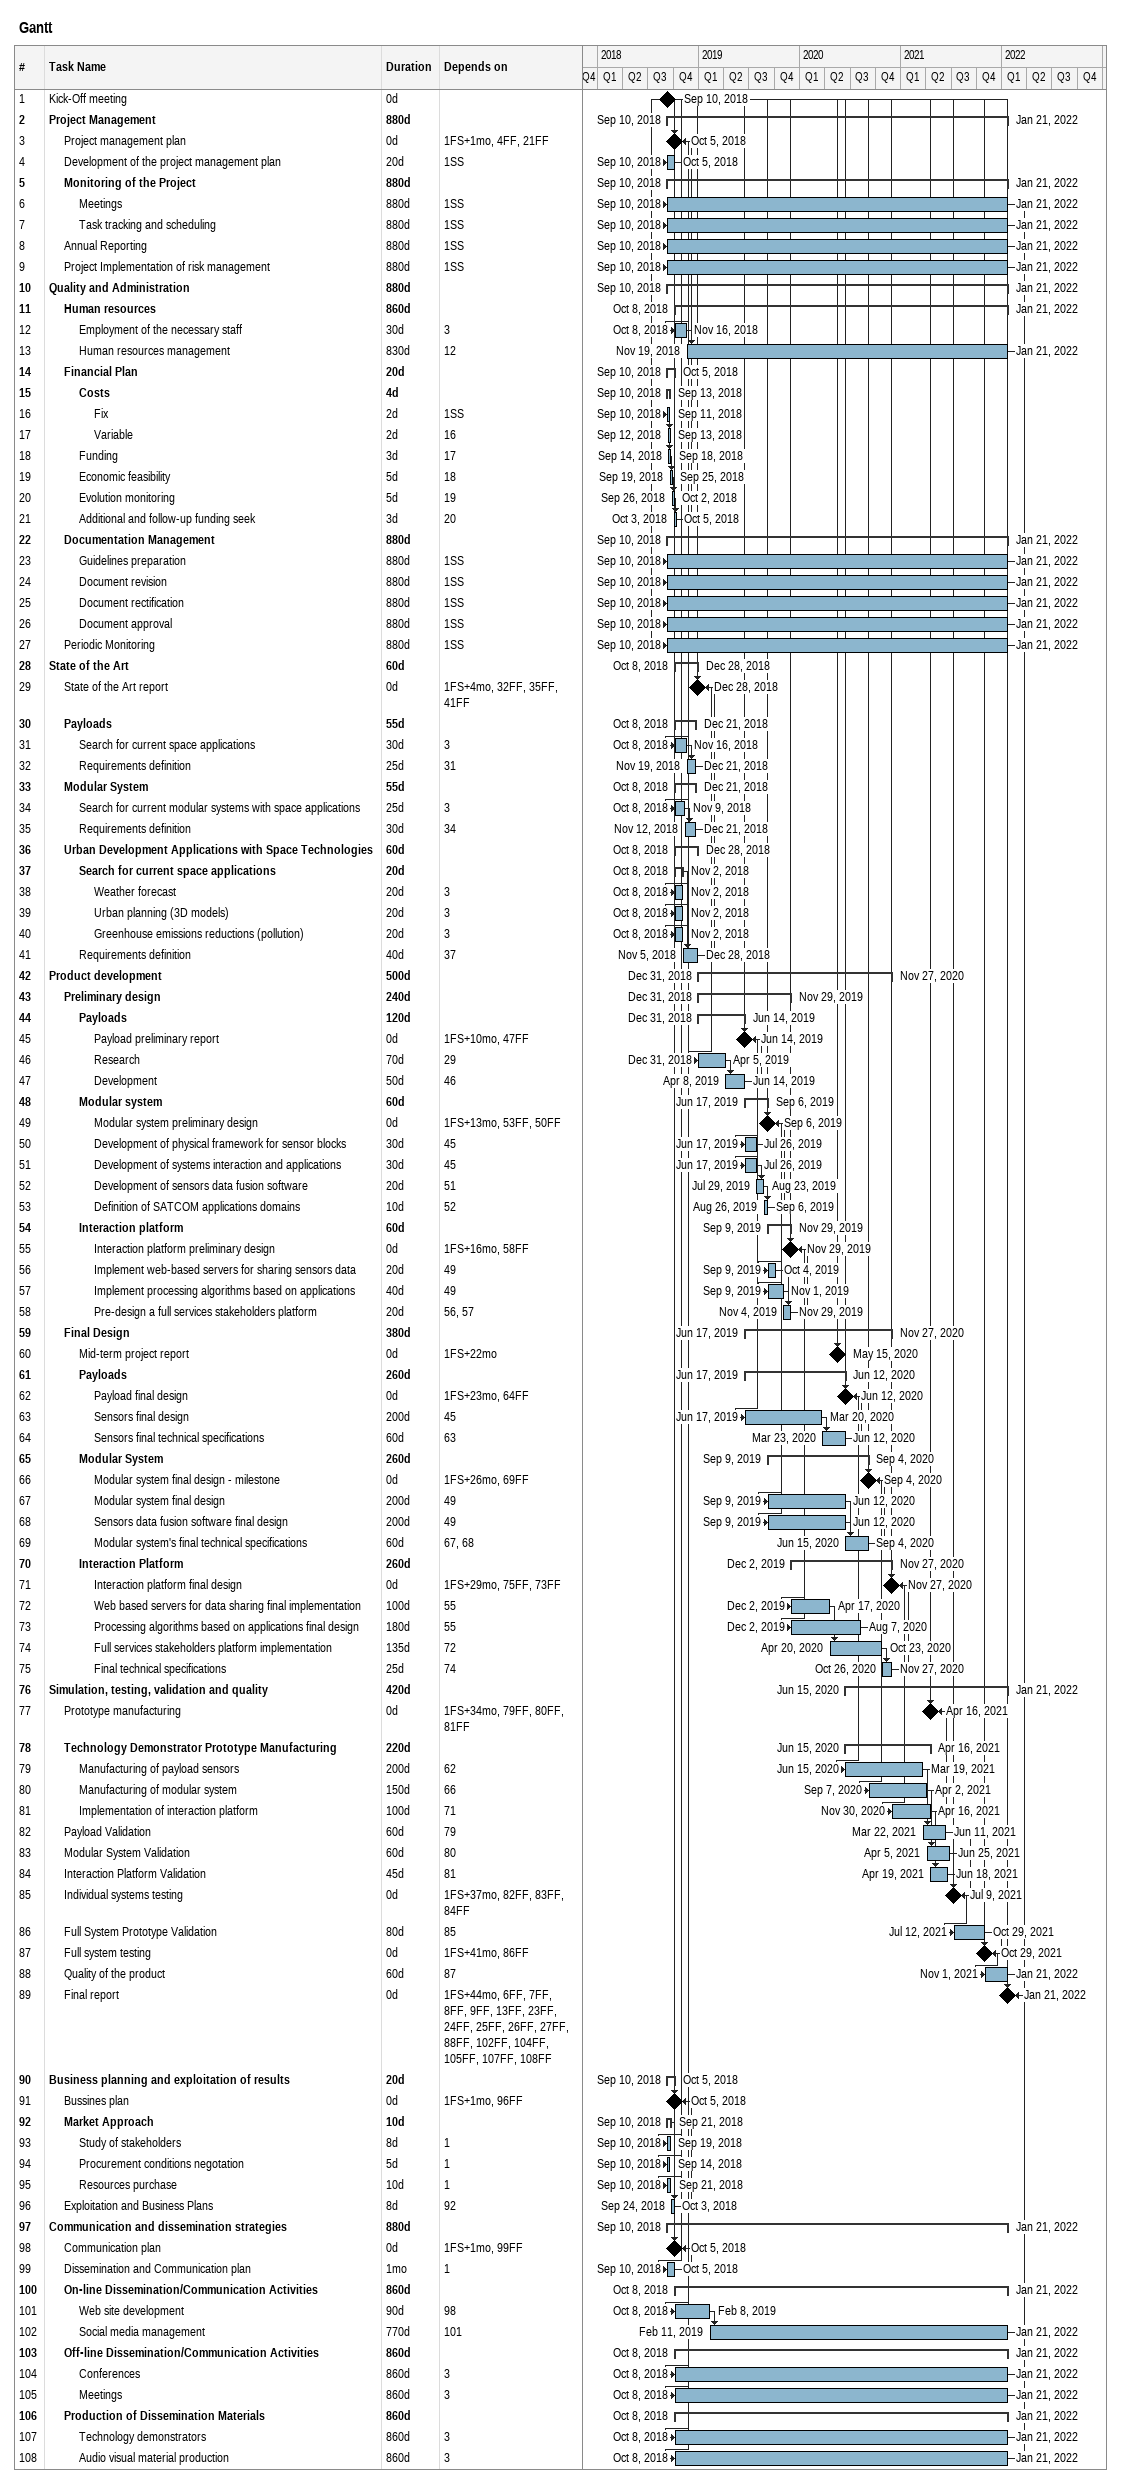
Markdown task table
Gantt

| ID | Level | Task | Duration | Start | Finish | Predecessors |
|---|---|---|---|---|---|---|
| 1 | 1 | Kick-Off meeting | 0d | 2018-09-10 | 2018-09-10 |  |
| 2 | 1 | **Project Management** | 880d | 2018-09-10 | 2022-01-21 |  |
| 3 | 2 | Project management plan | 0d | 2018-10-05 | 2018-10-05 | 1FS+1mo, 4FF, 21FF |
| 4 | 2 | Development of the project management plan | 20d | 2018-09-10 | 2018-10-05 | 1SS |
| 5 | 2 | **Monitoring of the Project** | 880d | 2018-09-10 | 2022-01-21 |  |
| 6 | 3 | Meetings | 880d | 2018-09-10 | 2022-01-21 | 1SS |
| 7 | 3 | Task tracking and scheduling | 880d | 2018-09-10 | 2022-01-21 | 1SS |
| 8 | 2 | Annual Reporting | 880d | 2018-09-10 | 2022-01-21 | 1SS |
| 9 | 2 | Project Implementation of risk management | 880d | 2018-09-10 | 2022-01-21 | 1SS |
| 10 | 1 | **Quality and Administration** | 880d | 2018-09-10 | 2022-01-21 |  |
| 11 | 2 | **Human resources** | 860d | 2018-10-08 | 2022-01-21 |  |
| 12 | 3 | Employment of the necessary staff | 30d | 2018-10-08 | 2018-11-16 | 3 |
| 13 | 3 | Human resources management | 830d | 2018-11-19 | 2022-01-21 | 12 |
| 14 | 2 | **Financial Plan** | 20d | 2018-09-10 | 2018-10-05 |  |
| 15 | 3 | **Costs** | 4d | 2018-09-10 | 2018-09-13 |  |
| 16 | 4 | Fix | 2d | 2018-09-10 | 2018-09-11 | 1SS |
| 17 | 4 | Variable | 2d | 2018-09-12 | 2018-09-13 | 16 |
| 18 | 3 | Funding | 3d | 2018-09-14 | 2018-09-18 | 17 |
| 19 | 3 | Economic feasibility | 5d | 2018-09-19 | 2018-09-25 | 18 |
| 20 | 3 | Evolution monitoring | 5d | 2018-09-26 | 2018-10-02 | 19 |
| 21 | 3 | Additional and follow-up funding seek | 3d | 2018-10-03 | 2018-10-05 | 20 |
| 22 | 2 | **Documentation Management** | 880d | 2018-09-10 | 2022-01-21 |  |
| 23 | 3 | Guidelines preparation | 880d | 2018-09-10 | 2022-01-21 | 1SS |
| 24 | 3 | Document revision | 880d | 2018-09-10 | 2022-01-21 | 1SS |
| 25 | 3 | Document rectification | 880d | 2018-09-10 | 2022-01-21 | 1SS |
| 26 | 3 | Document approval | 880d | 2018-09-10 | 2022-01-21 | 1SS |
| 27 | 2 | Periodic Monitoring | 880d | 2018-09-10 | 2022-01-21 | 1SS |
| 28 | 1 | **State of the Art** | 60d | 2018-10-08 | 2018-12-28 |  |
| 29 | 2 | State of the Art report | 0d | 2018-12-28 | 2018-12-28 | 1FS+4mo, 32FF, 35FF, 41FF |
| 30 | 2 | **Payloads** | 55d | 2018-10-08 | 2018-12-21 |  |
| 31 | 3 | Search for current space applications | 30d | 2018-10-08 | 2018-11-16 | 3 |
| 32 | 3 | Requirements definition | 25d | 2018-11-19 | 2018-12-21 | 31 |
| 33 | 2 | **Modular System** | 55d | 2018-10-08 | 2018-12-21 |  |
| 34 | 3 | Search for current modular systems with space applications | 25d | 2018-10-08 | 2018-11-09 | 3 |
| 35 | 3 | Requirements definition | 30d | 2018-11-12 | 2018-12-21 | 34 |
| 36 | 2 | **Urban Development Applications with Space Technologies** | 60d | 2018-10-08 | 2018-12-28 |  |
| 37 | 3 | **Search for current space applications** | 20d | 2018-10-08 | 2018-11-02 |  |
| 38 | 4 | Weather forecast | 20d | 2018-10-08 | 2018-11-02 | 3 |
| 39 | 4 | Urban planning (3D models) | 20d | 2018-10-08 | 2018-11-02 | 3 |
| 40 | 4 | Greenhouse emissions reductions (pollution) | 20d | 2018-10-08 | 2018-11-02 | 3 |
| 41 | 3 | Requirements definition | 40d | 2018-11-05 | 2018-12-28 | 37 |
| 42 | 1 | **Product development** | 500d | 2018-12-31 | 2020-11-27 |  |
| 43 | 2 | **Preliminary design** | 240d | 2018-12-31 | 2019-11-29 |  |
| 44 | 3 | **Payloads** | 120d | 2018-12-31 | 2019-06-14 |  |
| 45 | 4 | Payload preliminary report | 0d | 2019-06-14 | 2019-06-14 | 1FS+10mo, 47FF |
| 46 | 4 | Research | 70d | 2018-12-31 | 2019-04-05 | 29 |
| 47 | 4 | Development | 50d | 2019-04-08 | 2019-06-14 | 46 |
| 48 | 3 | **Modular system** | 60d | 2019-06-17 | 2019-09-06 |  |
| 49 | 4 | Modular system preliminary design | 0d | 2019-09-06 | 2019-09-06 | 1FS+13mo, 53FF, 50FF |
| 50 | 4 | Development of physical framework for sensor blocks | 30d | 2019-06-17 | 2019-07-26 | 45 |
| 51 | 4 | Development of systems interaction and applications | 30d | 2019-06-17 | 2019-07-26 | 45 |
| 52 | 4 | Development of sensors data fusion software | 20d | 2019-07-29 | 2019-08-23 | 51 |
| 53 | 4 | Definition of SATCOM applications domains | 10d | 2019-08-26 | 2019-09-06 | 52 |
| 54 | 3 | **Interaction platform** | 60d | 2019-09-09 | 2019-11-29 |  |
| 55 | 4 | Interaction platform preliminary design | 0d | 2019-11-29 | 2019-11-29 | 1FS+16mo, 58FF |
| 56 | 4 | Implement web-based servers for sharing sensors data | 20d | 2019-09-09 | 2019-10-04 | 49 |
| 57 | 4 | Implement processing algorithms based on applications | 40d | 2019-09-09 | 2019-11-01 | 49 |
| 58 | 4 | Pre-design a full services stakeholders platform | 20d | 2019-11-04 | 2019-11-29 | 56, 57 |
| 59 | 2 | **Final Design** | 380d | 2019-06-17 | 2020-11-27 |  |
| 60 | 3 | Mid-term project report | 0d | 2020-05-15 | 2020-05-15 | 1FS+22mo |
| 61 | 3 | **Payloads** | 260d | 2019-06-17 | 2020-06-12 |  |
| 62 | 4 | Payload final design | 0d | 2020-06-12 | 2020-06-12 | 1FS+23mo, 64FF |
| 63 | 4 | Sensors final design | 200d | 2019-06-17 | 2020-03-20 | 45 |
| 64 | 4 | Sensors final technical specifications | 60d | 2020-03-23 | 2020-06-12 | 63 |
| 65 | 3 | **Modular System** | 260d | 2019-09-09 | 2020-09-04 |  |
| 66 | 4 | Modular system final design - milestone | 0d | 2020-09-04 | 2020-09-04 | 1FS+26mo, 69FF |
| 67 | 4 | Modular system final design | 200d | 2019-09-09 | 2020-06-12 | 49 |
| 68 | 4 | Sensors data fusion software final design | 200d | 2019-09-09 | 2020-06-12 | 49 |
| 69 | 4 | Modular system's final technical specifications | 60d | 2020-06-15 | 2020-09-04 | 67, 68 |
| 70 | 3 | **Interaction Platform** | 260d | 2019-12-02 | 2020-11-27 |  |
| 71 | 4 | Interaction platform final design | 0d | 2020-11-27 | 2020-11-27 | 1FS+29mo, 75FF, 73FF |
| 72 | 4 | Web based servers for data sharing final implementation | 100d | 2019-12-02 | 2020-04-17 | 55 |
| 73 | 4 | Processing algorithms based on applications final design | 180d | 2019-12-02 | 2020-08-07 | 55 |
| 74 | 4 | Full services stakeholders platform implementation | 135d | 2020-04-20 | 2020-10-23 | 72 |
| 75 | 4 | Final technical specifications | 25d | 2020-10-26 | 2020-11-27 | 74 |
| 76 | 1 | **Simulation, testing, validation and quality** | 420d | 2020-06-15 | 2022-01-21 |  |
| 77 | 2 | Prototype manufacturing | 0d | 2021-04-16 | 2021-04-16 | 1FS+34mo, 79FF, 80FF, 81FF |
| 78 | 2 | **Technology Demonstrator Prototype Manufacturing** | 220d | 2020-06-15 | 2021-04-16 |  |
| 79 | 3 | Manufacturing of payload sensors | 200d | 2020-06-15 | 2021-03-19 | 62 |
| 80 | 3 | Manufacturing of modular system | 150d | 2020-09-07 | 2021-04-02 | 66 |
| 81 | 3 | Implementation of interaction platform | 100d | 2020-11-30 | 2021-04-16 | 71 |
| 82 | 2 | Payload Validation | 60d | 2021-03-22 | 2021-06-11 | 79 |
| 83 | 2 | Modular System Validation | 60d | 2021-04-05 | 2021-06-25 | 80 |
| 84 | 2 | Interaction Platform Validation | 45d | 2021-04-19 | 2021-06-18 | 81 |
| 85 | 2 | Individual systems testing | 0d | 2021-07-09 | 2021-07-09 | 1FS+37mo, 82FF, 83FF, 84FF |
| 86 | 2 | Full System Prototype Validation | 80d | 2021-07-12 | 2021-10-29 | 85 |
| 87 | 2 | Full system testing | 0d | 2021-10-29 | 2021-10-29 | 1FS+41mo, 86FF |
| 88 | 2 | Quality of the product | 60d | 2021-11-01 | 2022-01-21 | 87 |
| 89 | 2 | Final report | 0d | 2022-01-21 | 2022-01-21 | 1FS+44mo, 6FF, 7FF, 8FF, 9FF, 13FF, 23FF, 24FF, 25FF, 26FF, 27FF, 88FF, 102FF, 104FF, 105FF, 107FF, 108FF |
| 90 | 1 | **Business planning and exploitation of results** | 20d | 2018-09-10 | 2018-10-05 |  |
| 91 | 2 | Bussines plan | 0d | 2018-10-05 | 2018-10-05 | 1FS+1mo, 96FF |
| 92 | 2 | **Market Approach** | 10d | 2018-09-10 | 2018-09-21 |  |
| 93 | 3 | Study of stakeholders | 8d | 2018-09-10 | 2018-09-19 | 1 |
| 94 | 3 | Procurement conditions negotation | 5d | 2018-09-10 | 2018-09-14 | 1 |
| 95 | 3 | Resources purchase | 10d | 2018-09-10 | 2018-09-21 | 1 |
| 96 | 2 | Exploitation and Business Plans | 8d | 2018-09-24 | 2018-10-03 | 92 |
| 97 | 1 | **Communication and dissemination strategies** | 880d | 2018-09-10 | 2022-01-21 |  |
| 98 | 2 | Communication plan | 0d | 2018-10-05 | 2018-10-05 | 1FS+1mo, 99FF |
| 99 | 2 | Dissemination and Communication plan | 1mo | 2018-09-10 | 2018-10-05 | 1 |
| 100 | 2 | **On-line Dissemination/Communication Activities** | 860d | 2018-10-08 | 2022-01-21 |  |
| 101 | 3 | Web site development | 90d | 2018-10-08 | 2019-02-08 | 98 |
| 102 | 3 | Social media management | 770d | 2019-02-11 | 2022-01-21 | 101 |
| 103 | 2 | **Off-line Dissemination/Communication Activities** | 860d | 2018-10-08 | 2022-01-21 |  |
| 104 | 3 | Conferences | 860d | 2018-10-08 | 2022-01-21 | 3 |
| 105 | 3 | Meetings | 860d | 2018-10-08 | 2022-01-21 | 3 |
| 106 | 2 | **Production of Dissemination Materials** | 860d | 2018-10-08 | 2022-01-21 |  |
| 107 | 3 | Technology demonstrators | 860d | 2018-10-08 | 2022-01-21 | 3 |
| 108 | 3 | Audio visual material production | 860d | 2018-10-08 | 2022-01-21 | 3 |
